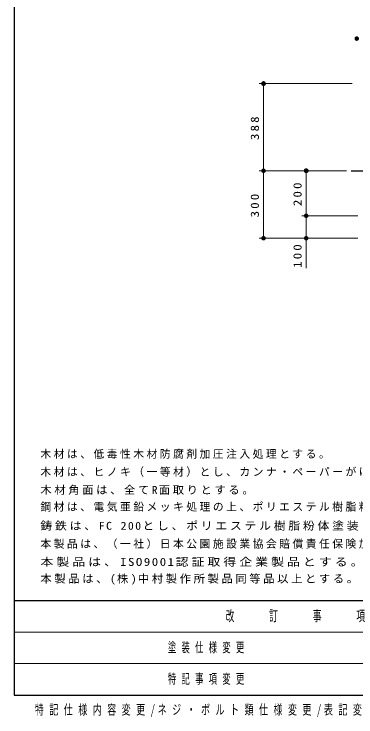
# Model space of a CAD drawing. Units: millimetres on the paper, scale 1:20. Extents: x -365 to 12, y -38 to 257.
# Drawn here: x -365 to -288.9, y -4.9 to 151.5 of the extents above; entities that cross this region are included whole.
import ezdxf

# ---------------------------------------------------------------- set-up
doc = ezdxf.new("R2010")
doc.units = ezdxf.units.MM
doc.layers.add('1_20', color=3, linetype='Continuous', lineweight=25)
doc.layers.add('99', color=7, linetype='Continuous', lineweight=13)
doc.layers.add('CLASS1', color=7, linetype='Continuous')
doc.styles.add('ＭＳ ゴシック', font='')
doc.styles.get('ＭＳ ゴシック').set_extended_font_data('MS Gothic')

# ---------------------------------------------------------------- blocks, each defined once
blk = doc.blocks.new('filled_dot')
at = {"color": 0, "linetype": 'Continuous', "lineweight": -2, "const_width": 1.25}
blk.add_lwpolyline([(-0.625, 0, 1), (0.625, 0, 1)], format="xyb", close=True, dxfattribs=at)

msp = doc.modelspace()

# ---------------------------------------------------------------- linework, layer by layer
at = {"layer": '1_20', "color": 7, "lineweight": 13}
for p, q in [((-289.717, 136), (-310.467, 136)), ((-309.467, 116.603), (-309.467, 136)), ((-290.967, 116.603), (-310.467, 116.603)), ((-309.467, 101.603), (-309.467, 116.603)), ((-299.967, 106.603), (-299.967, 116.603)), ((-288.467, 106.603), (-300.967, 106.603)), ((-299.967, 94.956), (-299.967, 106.603)), ((-288.467, 101.603), (-310.467, 101.603))]:
    msp.add_line(p, q, dxfattribs=at)
at = {"layer": '1_20'}
msp.add_line((-289.967, 116.603), (-284.967, 116.603), dxfattribs=at)
at = {"layer": '99', "color": 20, "lineweight": 25}
for p, q in [((-365, 257), (-365, 0)), ((-365, 21), (0, 21)), ((-365, 0), (0, 0))]:
    msp.add_line(p, q, dxfattribs=at)
at = {"layer": '99'}
for p, q in [((-365, 14), (-238.5, 14)), ((-365, 7), (-238.5, 7))]:
    msp.add_line(p, q, dxfattribs=at)

# ---------------------------------------------------------------- block references
at = {"layer": '1_20', "color": 7, "lineweight": 13, "xscale": 0.4, "yscale": 0.4}
msp.add_blockref('filled_dot', (-288.717, 146), dxfattribs=at)
at = {"layer": '1_20', "color": 7, "lineweight": 13}
for p, xscale, yscale, rotation in [((-309.467, 136), 0.431, 0.431, 270), ((-309.467, 116.603), 0.4, 0.4, 270), ((-299.967, 116.603), 0.431, 0.431, 270), ((-299.967, 106.603), 0.4, 0.4, 270), ((-309.467, 101.603), 0.4, 0.4, 90), ((-299.967, 101.603), 0.4, 0.4, 90)]:
    msp.add_blockref('filled_dot', p, dxfattribs=dict(at, xscale=xscale, yscale=yscale, rotation=rotation))

# ---------------------------------------------------------------- texts
at = {"layer": '1_20', "color": 7, "char_height": 1.833, "attachment_point": 8, "rotation": 90, "style": 'ＭＳ ゴシック'}
for s, insert in [('\\T1.33;\\W1.15;388', (-310.467, 126.302)), ('\\T1.33;\\W1.15;200', (-300.967, 111.603)), ('\\T1.33;\\W1.15;300', (-310.467, 109.103)), ('\\T1.33;\\W1.15;100', (-300.967, 97.873))]:
    msp.add_mtext(s, dxfattribs=dict(at, insert=insert))
at = {"layer": '99', "style": 'ＭＳ ゴシック'}
for s, insert, char_height, attachment_point in [('\\T1.64;\\W0.6;改\u3000\u3000訂\u3000\u3000事\u3000\u3000項', (-301.75, 17.5), 2.346, 5), ('\\T1.64;\\W0.6;塗装仕様変更', (-330.75, 10.5), 2.199, 4), ('\\T1.64;\\W0.6;特記事項変更', (-330.75, 3.5), 2.199, 4), ('\\T1.61;\\W0.65;特記仕様内容変更/ネジ・ボルト類仕様変更/表記変更', (-321.75, -3.5), 2.199, 5)]:
    msp.add_mtext(s, dxfattribs=dict(at, insert=insert, char_height=char_height, attachment_point=attachment_point))
at = {"layer": 'CLASS1', "char_height": 1.76, "attachment_point": 7, "style": 'ＭＳ ゴシック'}
for s, insert in [('\\T1.23;木材は、低毒性木材防腐剤加圧注入処理とする。', (-359.133, 52.529)), ('\\T1.23;木材は、ヒノキ（一等材）とし、カンナ・ペーパーがけの上、木材保護着色塗料（メイプル）塗装仕上げとする。', (-359.133, 48.529)), ('\\T1.23;\\W1.05;木材角面は、全てR面取りとする。', (-359.133, 44.529)), ('\\T1.23;鋼材は、電気亜鉛メッキ処理の上、ポリエステル樹脂粉体塗装(ダークグレー）仕上げとする。', (-359.133, 40.529)), ('\\T1.23;\\W1.1;鋳鉄は、FC\\~200とし、ポリエステル樹脂粉体塗装（ダークグレー）仕上げとする。', (-359.133, 36.529)), ('\\T1.23;本製品は、（一社）日本公園施設業協会賠償責任保険加入製品とする。', (-359.133, 32.529)), ('\\T1.23;\\W1.2;本製品は、ISO9001認証取得企業製品とする。', (-359.133, 28.529)), ('\\T1.23;\\W1.05;本製品は、(株)中村製作所製品同等品以上とする。', (-359.133, 24.529))]:
    msp.add_mtext(s, dxfattribs=dict(at, insert=insert))

doc.saveas('drawing.dxf')
